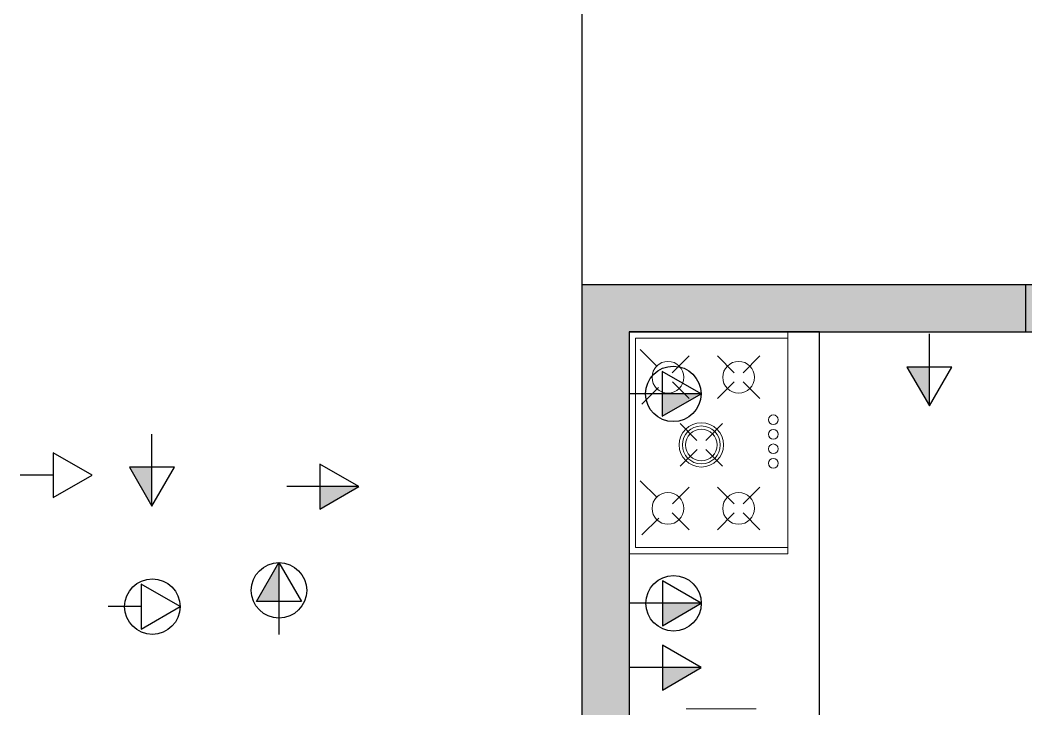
# Model space of a CAD drawing. Header units: inches. Extents: x 2 to 116, y 2 to 108.
# Drawn here: x 31.463 to 34.635, y 45.102 to 47.275 of the extents above; entities that cross this region are included whole.
import ezdxf

# ---------------------------------------------------------------- set-up
doc = ezdxf.new("R2010")
doc.units = ezdxf.units.IN
doc.header["$MEASUREMENT"] = 0
doc.layers.add('13 MOBÍLIA', color=252, linetype='Continuous', lineweight=9)
doc.layers.add('14 LOUÇAS - METAIS - BANCADAS', color=252, linetype='Continuous', lineweight=9)
doc.layers.add('PLANTA TUGS_TUES', color=7, linetype='Continuous')
doc.layers.add('TOMADAS', color=170, linetype='Continuous')

# ---------------------------------------------------------------- blocks, each defined once
blk = doc.blocks.new('CUBA COZ. 02')
at = {"layer": '14 LOUÇAS - METAIS - BANCADAS', "ltscale": 3.5}
blk.add_line((-0.2353, 0.3804), (-0.2353, 0.1604), dxfattribs=at)
blk = doc.blocks.new('COOKTOP 5 BOCAS')
at = {"layer": '13 MOBÍLIA', "ltscale": 3.5}
for p, q in [((0, -0.5), (0, 0)), ((0.7, 0), (0, 0)), ((0.7, -0.5), (0.7, 0)), ((0.02, -0.5), (0.02, -0.02)), ((0.02, -0.02), (0.68, -0.02)), ((0.68, -0.5), (0.68, -0.02)), ((0.1089, -0.0875), (0.0558, -0.0345)), ((0.1752, -0.0924), (0.2278, -0.0398)), ((0.5228, -0.0875), (0.4698, -0.0345)), ((0.5876, -0.093), (0.6408, -0.0398)), ((0.1291, -0.1352), (0.0758, -0.1884)), ((0.1575, -0.1358), (0.2102, -0.1884)), ((0.5425, -0.1358), (0.4898, -0.1884)), ((0.5709, -0.1352), (0.6242, -0.1884)), ((0.3422, -0.213), (0.2895, -0.1603)), ((0.3707, -0.2135), (0.4239, -0.1603)), ((0.3426, -0.2413), (0.2895, -0.2943)), ((0.3709, -0.2413), (0.4239, -0.2943)), ((0.1291, -0.331), (0.0758, -0.2778)), ((0.1575, -0.3304), (0.2102, -0.2778)), ((0.5425, -0.3304), (0.4898, -0.2778)), ((0.5709, -0.331), (0.6242, -0.2778)), ((0.1289, -0.3587), (0.0758, -0.4117)), ((0.1572, -0.3587), (0.2102, -0.4117)), ((0.5428, -0.3587), (0.4898, -0.4117)), ((0.5711, -0.3587), (0.6242, -0.4117)), ((0.7, -0.5), (0, -0.5)), ((0.018, -0.5), (0.7, -0.5))]:
    blk.add_line(p, q, dxfattribs=at)
for centre, radius in [((0.143, -0.1216), 0.05), ((0.557, -0.1216), 0.05), ((0.3567, -0.2271), 0.0698), ((0.3567, -0.2271), 0.0598), ((0.3567, -0.2271), 0.05), ((0.143, -0.3446), 0.05), ((0.557, -0.3446), 0.05), ((0.2773, -0.454), 0.0152), ((0.3231, -0.454), 0.0152), ((0.3689, -0.454), 0.0152), ((0.4147, -0.454), 0.0152)]:
    blk.add_circle(centre, radius, dxfattribs=at)
blk = doc.blocks.new('TUG MÉDIA 120CM_')
at = {"layer": 'TOMADAS', "ltscale": 0.5}
h = blk.add_hatch(color=256, dxfattribs=at)
h.dxf.hatch_style = 1
h.paths.add_polyline_path([(0.2454, 0), (0.1227, 0), (0.1227, -0.0709)])
for p, q in [((0.1227, 0), (0.0181, 0)), ((0.2454, 0), (0.1227, 0))]:
    blk.add_line(p, q, dxfattribs=at)
blk.add_lwpolyline([(0.1227, -0.0709), (0.2454, 0), (0.1227, 0.0709), (0.1227, -0.0709)], dxfattribs=at)
blk = doc.blocks.new('TUG BAIXA 30CM_')
at = {"layer": 'TOMADAS', "ltscale": 0.5}
blk.add_line((0.1046, 0), (0, 0), dxfattribs=at)
blk.add_lwpolyline([(0.1046, -0.0709), (0.2273, 0), (0.1046, 0.0709), (0.1046, -0.0709)], dxfattribs=at)

msp = doc.modelspace()

# ---------------------------------------------------------------- hatches: boundary and pattern name
at = {"layer": 'PLANTA TUGS_TUES'}
h = msp.add_hatch(color=256, dxfattribs=at)
h.dxf.hatch_style = 1
h.paths.add_polyline_path([(33.3844, 46.2915), (34.6651, 46.2915), (34.6651, 46.4415), (33.2344, 46.4415), (33.2344, 38.9915), (33.3844, 38.9915)])
h.paths.add_polyline_path([(37.9344, 46.2915), (37.7844, 46.2915), (37.7844, 46.0265), (37.9344, 46.0265), (37.9344, 46.0515)])
h.paths.add_polyline_path([(37.9344, 46.4415), (36.6651, 46.4415), (36.6651, 46.2915), (37.7844, 46.2915), (37.9344, 46.2915)])

# ---------------------------------------------------------------- linework, layer by layer
for p, q in [((33.2344, 52.8415), (33.2344, 32.8415)), ((33.2344, 46.4415), (37.7844, 46.4415)), ((34.6336, 46.44), (34.6336, 46.2898)), ((33.3844, 46.2915), (33.3844, 38.9915)), ((33.3844, 46.2915), (37.7844, 46.2915))]:
    msp.add_line(p, q)
for p, q in [((33.2344, 52.8415), (33.2344, 32.8415)), ((33.2344, 46.4415), (37.7844, 46.4415)), ((33.3844, 46.2915), (33.3844, 38.9915)), ((33.3844, 46.2915), (37.7744, 46.2915)), ((33.9844, 46.2915), (33.3844, 46.2915)), ((33.9844, 44.0447), (33.9844, 46.2915))]:
    msp.add_line(p, q, dxfattribs=at)
at = {"layer": 'TOMADAS'}
for centre in [(33.5232, 46.096), (32.2795, 45.476), (33.524, 45.4352), (31.8803, 45.4247)]:
    msp.add_circle(centre, 0.0875, dxfattribs=at)

# ---------------------------------------------------------------- block references
at = {"layer": 'PLANTA TUGS_TUES', "xscale": -1, "rotation": 89.99999999989576}
msp.add_blockref('COOKTOP 5 BOCAS', (33.3844, 46.2915), dxfattribs=at)
at = {"layer": 'PLANTA TUGS_TUES', "rotation": 269.9999999999994}
msp.add_blockref('CUBA COZ. 02', (33.4037, 44.8666), dxfattribs=at)
at = {"layer": 'TOMADAS', "rotation": 270}
for p in [(34.331, 46.3034), (31.8789, 45.9872)]:
    msp.add_blockref('TUG MÉDIA 120CM_', p, dxfattribs=at)
at = {"layer": 'TOMADAS'}
for name, p in [('TUG MÉDIA 120CM_', (33.3653, 46.096)), ('TUG BAIXA 30CM_', (31.4632, 45.8395)), ('TUG MÉDIA 120CM_', (32.2859, 45.8033)), ('TUG BAIXA 30CM_', (31.7405, 45.4247)), ('TUG MÉDIA 120CM_', (33.3661, 45.4352)), ('TUG MÉDIA 120CM_', (33.3661, 45.2324))]:
    msp.add_blockref(name, p, dxfattribs=at)
at = {"layer": 'TOMADAS', "xscale": -1, "rotation": 270}
msp.add_blockref('TUG MÉDIA 120CM_', (32.2795, 45.3181), dxfattribs=at)

doc.saveas('drawing.dxf')
